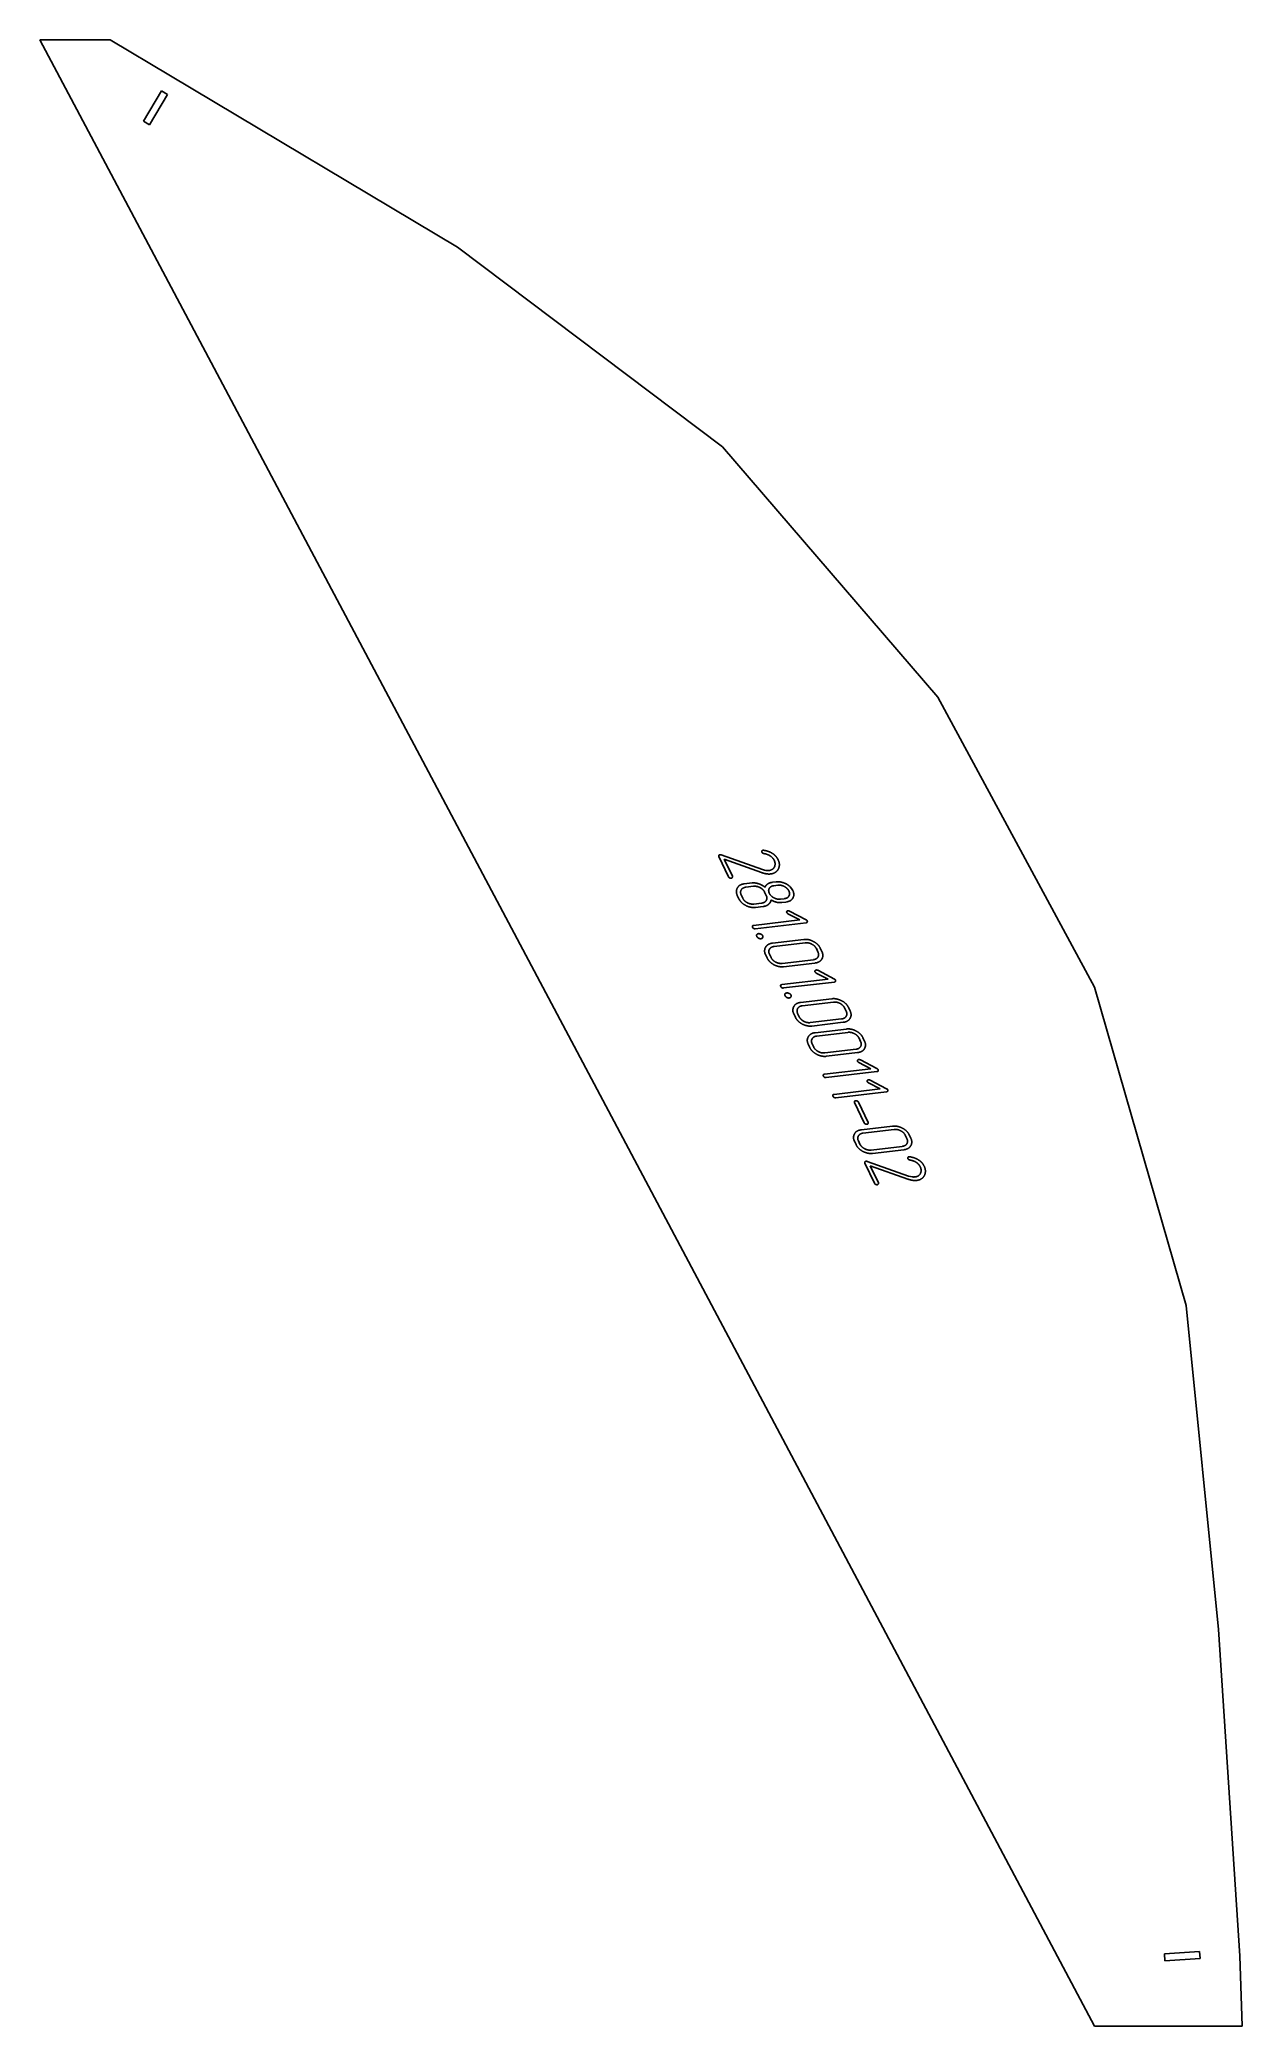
# Model space of a CAD drawing. Header units: millimetres. Extents: x 201 to 543, y 159 to 724.
import ezdxf

# ---------------------------------------------------------------- set-up
doc = ezdxf.new("R2010")
doc.units = ezdxf.units.MM
doc.linetypes.add('K5LT_BASIC', pattern=[0])
doc.layers.add('Engraving', color=7, linetype='Continuous')

msp = doc.modelspace()

# ---------------------------------------------------------------- linework, layer by layer
at = {"color": 150, "linetype": 'K5LT_BASIC', "lineweight": 25, "true_color": 0x0080ff}
for p, q in [((221.03, 723.61), (201.03, 723.61)), ((201.03, 723.61), (500.7, 159.3)), ((238.21, 713.36), (221.03, 723.61)), ((319.69, 664.73), (238.21, 713.36)), ((395.07, 607.92), (319.69, 664.73)), ((456.16, 536.9), (395.07, 607.92)), ((500.7, 454.49), (456.16, 536.9)), ((526.79, 364.01), (500.7, 454.49)), ((535.95, 272), (526.79, 364.01)), ((542.05, 179.29), (535.95, 272)), ((542.71, 159.3), (542.05, 179.29)), ((500.7, 159.3), (542.71, 159.3))]:
    msp.add_line(p, q, dxfattribs=at)
at = {"layer": 'Engraving', "color": 150, "linetype": 'K5LT_BASIC', "lineweight": 25, "true_color": 0x0080ff}
for p, q in [((235.64, 709.06), (230.52, 700.47)), ((232.24, 699.45), (237.36, 708.04)), ((237.36, 708.04), (235.64, 709.06)), ((230.52, 700.47), (232.24, 699.45)), ((393.98, 491.55), (396.7, 485.84)), ((406.39, 487.89), (394.65, 492.06)), ((406.76, 493.36), (406.55, 493.37)), ((397.82, 485.97), (395.52, 490.79)), ((395.52, 490.79), (406.15, 487.02)), ((406.92, 487.74), (406.39, 487.89)), ((407.38, 487.65), (406.92, 487.74)), ((399.22, 480.56), (399.67, 479.61)), ((400.33, 480.69), (400.78, 479.74)), ((403.41, 484.08), (401.18, 483.82)), ((403.86, 483.13), (401.64, 482.87)), ((407.45, 480.52), (406.99, 481.48)), ((410.32, 484.39), (409.19, 484.26)), ((410.77, 483.44), (409.63, 483.3)), ((414.66, 482.52), (414.25, 483.01)), ((414.86, 482.22), (414.66, 482.52)), ((415, 481.92), (414.86, 482.22)), ((403.92, 478.09), (406.14, 478.35)), ((404.37, 477.13), (406.6, 477.39)), ((411.46, 479.48), (412.59, 479.61)), ((411.91, 478.52), (413.05, 478.65)), ((413.05, 478.65), (413.39, 478.69)), ((413.39, 478.69), (413.72, 478.78)), ((413.62, 475.34), (416.98, 473.57)), ((413.72, 478.78), (414.24, 479)), ((418.77, 473.63), (414.08, 476.1)), ((416.98, 473.57), (403.87, 472.03)), ((404.32, 471.07), (418.77, 472.77)), ((407.24, 463.72), (407.7, 462.77)), ((408.35, 463.85), (408.81, 462.9)), ((418.1, 468.03), (409.21, 466.98)), ((418.55, 467.07), (409.67, 466.03)), ((422.14, 464.47), (421.69, 465.42)), ((423.26, 464.6), (422.8, 465.55)), ((411.95, 461.24), (420.84, 462.28)), ((412.4, 460.28), (421.29, 461.33)), ((421.64, 458.5), (425.01, 456.74)), ((426.8, 456.79), (422.1, 459.26)), ((425.01, 456.74), (411.89, 455.19)), ((412.35, 454.24), (426.8, 455.94)), ((415.27, 446.88), (415.72, 445.93)), ((416.38, 447.02), (416.83, 446.06)), ((426.12, 451.19), (417.23, 450.15)), ((426.58, 450.24), (417.69, 449.19)), ((430.17, 447.63), (429.71, 448.58)), ((431.28, 447.76), (430.82, 448.72)), ((419.97, 444.4), (428.86, 445.45)), ((420.43, 443.44), (429.32, 444.49)), ((430.22, 442.59), (421.33, 441.55)), ((430.68, 441.64), (421.79, 440.59)), ((419.37, 438.29), (419.82, 437.33)), ((420.48, 438.42), (420.93, 437.46)), ((424.07, 435.8), (432.96, 436.85)), ((424.53, 434.84), (433.42, 435.89)), ((434.27, 439.03), (433.81, 439.99)), ((435.38, 439.16), (434.92, 440.12)), ((437.13, 431.3), (424.02, 429.76)), ((424.47, 428.8), (438.92, 430.5)), ((433.76, 433.06), (437.13, 431.3)), ((438.92, 431.36), (434.22, 433.82)), ((439.86, 425.57), (426.75, 424.02)), ((427.2, 423.07), (441.65, 424.77)), ((436.5, 427.33), (439.86, 425.57)), ((441.65, 425.63), (436.96, 428.09)), ((432.56, 421.68), (435.29, 415.94)), ((436.41, 416.07), (433.67, 421.81)), ((443.37, 415.01), (434.48, 413.96)), ((443.82, 414.05), (434.94, 413)), ((447.41, 411.44), (446.96, 412.4)), ((448.53, 411.57), (448.07, 412.53)), ((432.51, 410.7), (432.97, 409.74)), ((433.62, 410.83), (434.08, 409.87)), ((437.22, 408.21), (446.11, 409.26)), ((437.67, 407.26), (446.56, 408.3)), ((448.25, 406.3), (448.04, 406.31)), ((435.47, 404.5), (438.19, 398.78)), ((447.88, 400.83), (436.14, 405)), ((437.01, 403.73), (447.64, 399.96)), ((439.31, 398.91), (437.01, 403.73)), ((448.41, 400.68), (447.88, 400.83)), ((448.87, 400.59), (448.41, 400.68)), ((530.59, 180.54), (520.61, 179.89)), ((520.61, 179.89), (520.74, 177.89)), ((520.74, 177.89), (530.72, 178.55)), ((530.72, 178.55), (530.59, 180.54))]:
    msp.add_line(p, q, dxfattribs=at)
for points in [[(394, 491.91), (393.9, 491.73), (393.98, 491.55)], [(394.36, 492.09), (394.12, 492.07), (394, 491.91)], [(394.65, 492.06), (394.51, 492.11), (394.36, 492.09)], [(406.23, 493.17), (406.15, 493.01), (406.24, 492.81)], [(406.55, 493.37), (406.31, 493.34), (406.23, 493.17)], [(406.24, 492.81), (406.35, 492.65), (406.47, 492.55)], [(406.47, 492.55), (406.61, 492.46), (406.81, 492.42)], [(409.39, 492.35), (408.31, 493.12), (406.76, 493.36)], [(406.81, 492.42), (408.02, 492.19), (408.72, 491.67)], [(408.72, 491.67), (409.41, 491.15), (409.73, 490.49)], [(410.84, 490.67), (410.36, 491.66), (409.39, 492.35)], [(396.7, 485.84), (396.81, 485.61), (397.05, 485.5)], [(397.05, 485.5), (397.29, 485.4), (397.49, 485.42)], [(397.49, 485.42), (397.69, 485.45), (397.79, 485.62)], [(397.79, 485.62), (397.9, 485.8), (397.82, 485.97)], [(406.15, 487.02), (407, 486.74), (407.59, 486.66)], [(408.25, 487.63), (407.83, 487.58), (407.38, 487.65)], [(407.59, 486.66), (408.18, 486.58), (408.72, 486.64)], [(409.78, 488.64), (409.37, 487.76), (408.25, 487.63)], [(408.72, 486.64), (410.31, 486.83), (410.92, 488.09)], [(409.73, 490.49), (409.96, 490.01), (409.96, 489.52)], [(409.96, 489.52), (409.97, 489.02), (409.78, 488.64)], [(410.92, 488.09), (411.49, 489.3), (410.84, 490.67)], [(399.24, 482.66), (398.69, 481.66), (399.22, 480.56)], [(401.18, 483.82), (399.78, 483.66), (399.24, 482.66)], [(400.35, 482.1), (399.97, 481.45), (400.33, 480.69)], [(401.64, 482.87), (400.74, 482.76), (400.35, 482.1)], [(400.78, 479.74), (401.17, 478.93), (402.08, 478.46)], [(405.23, 483.87), (404.26, 484.18), (403.41, 484.08)], [(405.7, 482.75), (404.78, 483.24), (403.86, 483.13)], [(407.09, 482.89), (406.2, 483.56), (405.23, 483.87)], [(406.99, 481.48), (406.62, 482.27), (405.7, 482.75)], [(407.86, 483.8), (407.33, 483.44), (407.09, 482.89)], [(407.45, 479.08), (407.84, 479.71), (407.45, 480.52)], [(409.19, 484.26), (408.39, 484.17), (407.86, 483.8)], [(408.33, 482.56), (407.95, 481.93), (408.33, 481.14)], [(409.63, 483.3), (408.71, 483.2), (408.33, 482.56)], [(408.33, 481.14), (408.7, 480.36), (409.6, 479.87)], [(409.6, 479.87), (410.51, 479.37), (411.46, 479.48)], [(413.07, 483.84), (411.61, 484.55), (410.32, 484.39)], [(412.61, 483.06), (411.7, 483.55), (410.77, 483.44)], [(412.59, 479.61), (413.51, 479.72), (413.89, 480.35)], [(413.9, 481.77), (413.52, 482.57), (412.61, 483.06)], [(414.25, 483.01), (413.76, 483.48), (413.07, 483.84)], [(413.89, 480.35), (414.27, 480.98), (413.9, 481.77)], [(414.24, 479), (414.74, 479.28), (415.01, 479.76)], [(415.01, 479.76), (415.56, 480.74), (415, 481.92)], [(399.67, 479.61), (400.24, 478.41), (401.61, 477.69)], [(401.61, 477.69), (402.98, 476.97), (404.37, 477.13)], [(402.08, 478.46), (402.98, 477.98), (403.92, 478.09)], [(406.14, 478.35), (407.06, 478.46), (407.45, 479.08)], [(406.6, 477.39), (407.53, 477.5), (408.15, 478.04)], [(408.15, 478.04), (408.76, 478.58), (408.82, 479.28)], [(408.82, 479.28), (409.6, 478.8), (410.35, 478.61)], [(410.35, 478.61), (411.1, 478.43), (411.91, 478.52)], [(413.3, 476.01), (413.2, 475.85), (413.29, 475.64)], [(413.29, 475.64), (413.38, 475.46), (413.62, 475.34)], [(413.63, 476.2), (413.4, 476.17), (413.3, 476.01)], [(414.08, 476.1), (413.72, 476.21), (413.63, 476.2)], [(403.52, 471.84), (403.5, 471.57), (403.54, 471.49)], [(403.87, 472.03), (403.58, 472), (403.52, 471.84)], [(403.54, 471.49), (403.64, 471.28), (403.84, 471.16)], [(403.84, 471.16), (404.06, 471.04), (404.32, 471.07)], [(404.78, 469.41), (404.63, 469.2), (404.79, 468.86)], [(405.29, 469.68), (404.95, 469.64), (404.78, 469.41)], [(404.79, 468.86), (404.96, 468.52), (405.31, 468.36)], [(405.88, 469.55), (405.47, 469.7), (405.29, 469.68)], [(406.46, 469.06), (406.29, 469.41), (405.88, 469.55)], [(405.97, 468.24), (406.27, 468.28), (406.43, 468.54)], [(406.43, 468.54), (406.58, 468.8), (406.46, 469.06)], [(419.08, 473.33), (418.99, 473.52), (418.77, 473.63)], [(418.77, 472.77), (419.02, 472.8), (419.1, 472.97)], [(419.1, 472.97), (419.17, 473.14), (419.08, 473.33)], [(405.31, 468.36), (405.67, 468.21), (405.97, 468.24)], [(407.26, 465.82), (406.72, 464.82), (407.24, 463.72)], [(409.21, 466.98), (407.81, 466.82), (407.26, 465.82)], [(407.7, 462.77), (408.27, 461.57), (409.65, 460.85)], [(408.38, 465.27), (407.99, 464.61), (408.35, 463.85)], [(409.67, 466.03), (408.77, 465.92), (408.38, 465.27)], [(408.81, 462.9), (409.18, 462.12), (410.09, 461.62)], [(420.83, 467.47), (419.43, 468.19), (418.1, 468.03)], [(420.39, 466.7), (419.48, 467.18), (418.55, 467.07)], [(421.69, 465.42), (421.31, 466.22), (420.39, 466.7)], [(422.8, 465.55), (422.23, 466.76), (420.83, 467.47)], [(420.84, 462.28), (421.75, 462.39), (422.14, 463.03)], [(422.14, 463.03), (422.52, 463.67), (422.14, 464.47)], [(423.25, 462.46), (423.82, 463.42), (423.26, 464.6)], [(409.65, 460.85), (411.04, 460.12), (412.4, 460.28)], [(410.09, 461.62), (410.99, 461.13), (411.95, 461.24)], [(421.32, 459.17), (421.22, 459.01), (421.32, 458.81)], [(421.29, 461.33), (422.68, 461.49), (423.25, 462.46)], [(421.65, 459.36), (421.42, 459.33), (421.32, 459.17)], [(421.32, 458.81), (421.41, 458.62), (421.64, 458.5)], [(422.1, 459.26), (421.74, 459.37), (421.65, 459.36)], [(411.89, 455.19), (411.6, 455.16), (411.54, 455)], [(411.54, 455), (411.53, 454.73), (411.57, 454.65)], [(411.57, 454.65), (411.67, 454.44), (411.86, 454.32)], [(411.86, 454.32), (412.08, 454.2), (412.35, 454.24)], [(412.8, 452.58), (412.66, 452.36), (412.82, 452.02)], [(413.31, 452.84), (412.98, 452.8), (412.8, 452.58)], [(412.82, 452.02), (412.98, 451.68), (413.34, 451.52)], [(413.91, 452.72), (413.5, 452.86), (413.31, 452.84)], [(413.34, 451.52), (413.69, 451.37), (413.99, 451.4)], [(414.49, 452.22), (414.32, 452.57), (413.91, 452.72)], [(413.99, 451.4), (414.29, 451.44), (414.45, 451.7)], [(414.45, 451.7), (414.61, 451.96), (414.49, 452.22)], [(427.11, 456.49), (427.02, 456.68), (426.8, 456.79)], [(426.8, 455.94), (427.04, 455.96), (427.12, 456.13)], [(427.12, 456.13), (427.2, 456.3), (427.11, 456.49)], [(415.29, 448.98), (414.74, 447.98), (415.27, 446.88)], [(417.23, 450.15), (415.83, 449.98), (415.29, 448.98)], [(415.72, 445.93), (416.29, 444.73), (417.68, 444.01)], [(416.4, 448.43), (416.02, 447.77), (416.38, 447.02)], [(417.69, 449.19), (416.79, 449.08), (416.4, 448.43)], [(416.83, 446.06), (417.2, 445.28), (418.11, 444.79)], [(428.85, 450.63), (427.46, 451.35), (426.12, 451.19)], [(428.42, 449.86), (427.5, 450.34), (426.58, 450.24)], [(429.71, 448.58), (429.33, 449.38), (428.42, 449.86)], [(430.82, 448.72), (430.25, 449.92), (428.85, 450.63)], [(428.86, 445.45), (429.77, 445.55), (430.16, 446.19)], [(430.16, 446.19), (430.55, 446.83), (430.17, 447.63)], [(431.27, 445.62), (431.84, 446.58), (431.28, 447.76)], [(417.68, 444.01), (419.06, 443.28), (420.43, 443.44)], [(418.11, 444.79), (419.02, 444.29), (419.97, 444.4)], [(419.39, 440.38), (418.84, 439.39), (419.37, 438.29)], [(421.33, 441.55), (419.93, 441.38), (419.39, 440.38)], [(421.79, 440.59), (420.89, 440.48), (420.5, 439.83)], [(429.32, 444.49), (430.71, 444.65), (431.27, 445.62)], [(432.95, 442.04), (431.56, 442.75), (430.22, 442.59)], [(432.52, 441.26), (431.6, 441.75), (430.68, 441.64)], [(433.81, 439.99), (433.43, 440.78), (432.52, 441.26)], [(434.92, 440.12), (434.35, 441.32), (432.95, 442.04)], [(419.82, 437.33), (420.39, 436.13), (421.78, 435.41)], [(420.5, 439.83), (420.12, 439.17), (420.48, 438.42)], [(420.93, 437.46), (421.3, 436.69), (422.21, 436.19)], [(421.78, 435.41), (423.16, 434.68), (424.53, 434.84)], [(422.21, 436.19), (423.12, 435.69), (424.07, 435.8)], [(432.96, 436.85), (433.87, 436.95), (434.26, 437.6)], [(433.42, 435.89), (434.81, 436.05), (435.37, 437.02)], [(434.26, 437.6), (434.64, 438.24), (434.27, 439.03)], [(435.37, 437.02), (435.94, 437.98), (435.38, 439.16)], [(424.02, 429.76), (423.73, 429.72), (423.66, 429.56)], [(423.66, 429.56), (423.65, 429.3), (423.69, 429.21)], [(423.69, 429.21), (423.79, 429), (423.99, 428.88)], [(423.99, 428.88), (424.21, 428.77), (424.47, 428.8)], [(433.45, 433.73), (433.35, 433.57), (433.44, 433.37)], [(433.44, 433.37), (433.53, 433.19), (433.76, 433.06)], [(433.78, 433.92), (433.54, 433.9), (433.45, 433.73)], [(434.22, 433.82), (433.87, 433.93), (433.78, 433.92)], [(439.23, 431.05), (439.14, 431.24), (438.92, 431.36)], [(438.92, 430.5), (439.16, 430.53), (439.24, 430.69)], [(439.24, 430.69), (439.32, 430.86), (439.23, 431.05)], [(426.75, 424.02), (426.46, 423.99), (426.39, 423.83)], [(426.39, 423.83), (426.38, 423.57), (426.42, 423.48)], [(426.42, 423.48), (426.52, 423.27), (426.72, 423.15)], [(436.18, 428), (436.08, 427.84), (436.17, 427.64)], [(436.17, 427.64), (436.26, 427.46), (436.5, 427.33)], [(436.51, 428.19), (436.28, 428.16), (436.18, 428)], [(436.96, 428.09), (436.6, 428.2), (436.51, 428.19)], [(441.96, 425.32), (441.87, 425.51), (441.65, 425.63)], [(441.65, 424.77), (441.9, 424.8), (441.97, 424.96)], [(441.97, 424.96), (442.05, 425.13), (441.96, 425.32)], [(426.72, 423.15), (426.94, 423.04), (427.2, 423.07)], [(432.55, 422.05), (432.45, 421.9), (432.56, 421.68)], [(432.89, 422.22), (432.67, 422.2), (432.55, 422.05)], [(433.28, 422.14), (433.01, 422.24), (432.89, 422.22)], [(433.67, 421.81), (433.56, 422.05), (433.28, 422.14)], [(432.53, 412.8), (431.99, 411.8), (432.51, 410.7)], [(434.48, 413.96), (433.08, 413.8), (432.53, 412.8)], [(433.65, 412.24), (433.26, 411.59), (433.62, 410.83)], [(434.94, 413), (434.04, 412.9), (433.65, 412.24)], [(435.29, 415.94), (435.4, 415.71), (435.64, 415.61)], [(435.64, 415.61), (435.88, 415.51), (436.08, 415.53)], [(436.08, 415.53), (436.28, 415.55), (436.38, 415.73)], [(436.38, 415.73), (436.49, 415.9), (436.41, 416.07)], [(446.1, 414.45), (444.7, 415.16), (443.37, 415.01)], [(445.66, 413.68), (444.75, 414.16), (443.82, 414.05)], [(446.96, 412.4), (446.58, 413.19), (445.66, 413.68)], [(448.07, 412.53), (447.5, 413.74), (446.1, 414.45)], [(432.97, 409.74), (433.54, 408.55), (434.92, 407.82)], [(434.08, 409.87), (434.45, 409.1), (435.36, 408.6)], [(434.92, 407.82), (436.31, 407.1), (437.67, 407.26)], [(435.36, 408.6), (436.26, 408.1), (437.22, 408.21)], [(446.11, 409.26), (447.02, 409.37), (447.41, 410.01)], [(446.56, 408.3), (447.95, 408.47), (448.52, 409.43)], [(447.41, 410.01), (447.79, 410.65), (447.41, 411.44)], [(448.04, 406.31), (447.8, 406.28), (447.72, 406.11)], [(450.88, 405.29), (449.8, 406.06), (448.25, 406.3)], [(448.52, 409.43), (449.09, 410.4), (448.53, 411.57)], [(435.49, 404.85), (435.39, 404.67), (435.47, 404.5)], [(435.85, 405.03), (435.61, 405.01), (435.49, 404.85)], [(436.14, 405), (436, 405.05), (435.85, 405.03)], [(447.72, 406.11), (447.64, 405.95), (447.73, 405.75)], [(447.73, 405.75), (447.84, 405.59), (447.96, 405.49)], [(447.96, 405.49), (448.1, 405.4), (448.31, 405.36)], [(448.31, 405.36), (449.51, 405.13), (450.21, 404.61)], [(451.27, 401.58), (450.87, 400.7), (449.74, 400.57)], [(450.21, 404.61), (450.91, 404.09), (451.22, 403.43)], [(450.21, 399.58), (451.8, 399.77), (452.41, 401.03)], [(452.33, 403.61), (451.86, 404.61), (450.88, 405.29)], [(451.22, 403.43), (451.45, 402.95), (451.45, 402.46)], [(451.45, 402.46), (451.46, 401.96), (451.27, 401.58)], [(452.41, 401.03), (452.98, 402.24), (452.33, 403.61)], [(438.19, 398.78), (438.3, 398.55), (438.54, 398.44)], [(438.54, 398.44), (438.78, 398.34), (438.98, 398.36)], [(438.98, 398.36), (439.18, 398.39), (439.28, 398.56)], [(439.28, 398.56), (439.39, 398.74), (439.31, 398.91)], [(447.64, 399.96), (448.49, 399.68), (449.08, 399.6)], [(449.74, 400.57), (449.32, 400.52), (448.87, 400.59)], [(449.08, 399.6), (449.67, 399.52), (450.21, 399.58)]]:
    msp.add_open_spline(points, degree=2, dxfattribs=at)

doc.saveas('drawing.dxf')
